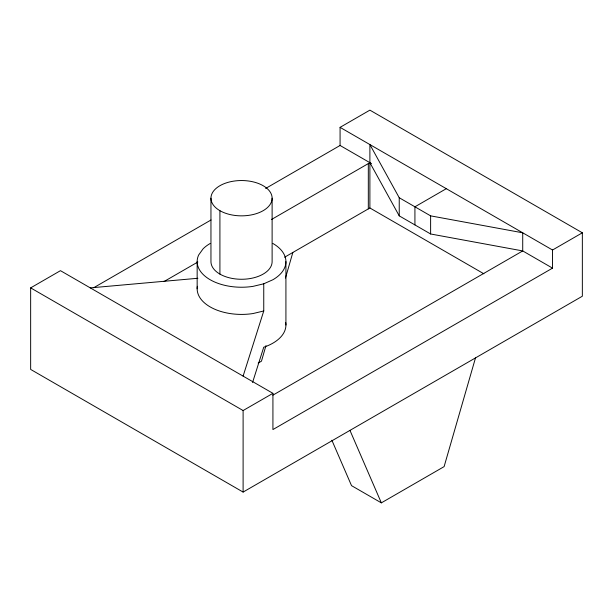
<?xml version="1.0" encoding="UTF-8"?>
<svg xmlns="http://www.w3.org/2000/svg" width="613" height="613" viewBox="0 0 613 613"><rect width="100%" height="100%" fill="white"/><g stroke="black" fill="none" stroke-linecap="round" stroke-linejoin="round"><path stroke-width="0.92" d="M265.95 345.64L261.467 361.172L258.165 363.08M285.466 278.041L292.845 252.464M475.496 357.908L444.111 466.623L381.347 502.859L351.533 485.649L331.871 440.241M243.108 376.121L263.751 310.983L263.751 283.804L272.923 279.727A44.381 25.623 0 0 0 272.923 243.491M252.556 382.497L263.728 347.219A44.381 25.623 0 0 0 285.704 322.515M340.077 127.351L369.892 110.141L582.35 232.802L582.35 296.217L243.108 492.078L30.65 369.417L30.65 287.88L60.465 270.67L272.923 393.331L272.923 429.567L552.535 268.134L552.535 250.012L340.077 127.351L340.077 145.473L265.628 188.459M93.551 287.803L211.025 219.983M163.924 281.597L197.853 262.012M271.505 219.492L369.892 162.683L399.232 215.86L430.617 233.982L522.72 250.924L552.535 268.134M284.593 257.23L369.892 207.983L483.895 273.804M446.31 188.681L414.924 206.803L414.924 224.917M30.65 287.88L243.108 410.541L272.923 393.331M272.892 395.163L522.72 250.924L522.72 232.802L430.617 215.86L399.232 197.746L369.892 144.568L369.892 207.983M552.535 250.012L582.35 232.802M263.751 283.804L253.023 286.363A44.381 25.623 0 0 1 198.673 254.977L203.102 248.801A44.381 25.623 0 0 1 210.159 243.491M263.751 310.983L253.023 313.542A44.381 25.623 0 0 1 197.371 286.279M90.28 287.88L197.892 278.271M340.077 145.473L371.539 163.633M349.962 430.387L381.347 502.859M430.617 215.86L430.617 233.982M399.232 197.746L399.232 215.86M368.321 163.587L368.321 208.887M285.919 261.613L285.919 325.028M272.118 198.198L272.118 261.613A30.581 17.654 0 0 1 241.537 279.267A30.581 17.654 0 0 1 210.956 261.613L210.956 198.198M243.108 410.541L243.108 492.078M219.914 210.68A30.581 17.654 0 0 0 271.076 202.765A30.581 17.654 0 0 0 233.622 181.142A30.581 17.654 0 0 0 219.914 210.68L219.914 274.095M197.156 261.613L197.156 288.784"/></g></svg>
